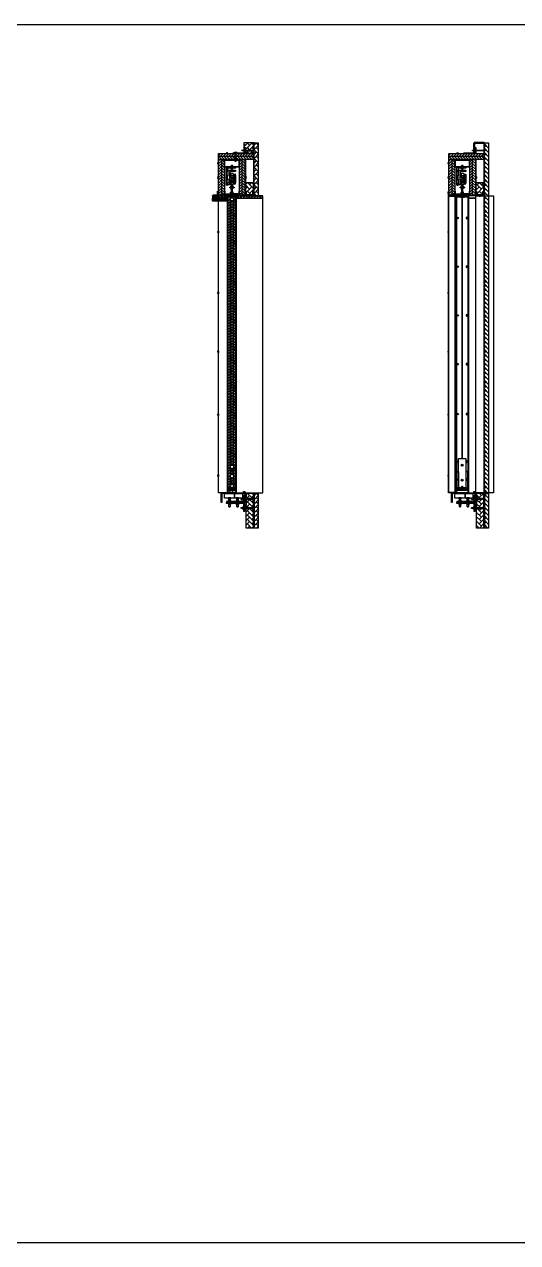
# Model space of a CAD drawing. Header units: millimetres. Extents: x 21685 to 41685, y -14252 to -4252.
# Drawn here: x 28324 to 32375, y -14252 to -4252 of the extents above; entities that cross this region are included whole.
import ezdxf

# ---------------------------------------------------------------- set-up
doc = ezdxf.new("R2010")
doc.units = ezdxf.units.MM
for name, color, linetype in [('0_Schraff', 7, 'Continuous'), ('STK_Frontansicht', 121, 'Continuous'), ('STK_Muttern_Scheiben_Schrauben', 21, 'Continuous'), ('STK_Seitenansicht', 3, 'Continuous')]:
    doc.layers.add(name, color=color, linetype=linetype)
doc.layers.add('1_Technik-0', color=132, linetype='Continuous', lineweight=20)
doc.layers.add('AM_VIEWS', color=1, linetype='Continuous', lineweight=25)
pattern_1 = [(45, (21000, 0), (-11.22532, 11.22532), []), (135, (21000, 0), (-11.22532, -11.22532), [])]
pattern_2 = [(135, (-7411.902, -1615.918), (-11.22532, -11.22532), [])]
pattern_3 = [(135, (-80, -18), (-11.2253, -11.2253), [])]
pattern_4 = [(45, (-80, -35), (-11.2253, 11.2253), [])]
pattern_5 = [(45, (-80, -18), (-11.2253, 11.2253), [])]

# ---------------------------------------------------------------- blocks, each defined once
blk = doc.blocks.new('Scheibe M10')
at = {"layer": 'STK_Muttern_Scheiben_Schrauben', "lineweight": 50}
blk.add_lwpolyline([(-9, 0), (9, 0), (9, -1.6), (-9, -1.6)], close=True, dxfattribs=at)
blk = doc.blocks.new('Mutter M10')
at = {"layer": 'STK_Muttern_Scheiben_Schrauben'}
for p, q in [((-8.3, 1.9), (-7.3, 2.5)), ((-8.3, 0.6), (-8.3, 1.9)), ((-7.3, 0), (-8.3, 0.6)), ((-7.3, 2.5), (0, 2.5)), ((0, 0), (-7.3, 0)), ((-6, 1.9), (-6, 0.6)), ((-1.3, 1.9), (-1.3, 0.6)), ((0, 2.5), (1, 1.9)), ((1, 0.6), (0, 0)), ((1, 1.9), (1, 0.6))]:
    blk.add_line(p, q, dxfattribs=at)
for centre, radius, start, end in [((-7.1, 0.3), 2.04, 55.6162, 124.3826), ((-7.1, 2.2), 2.04, 235.616, 304.3843), ((-3.7, -5.3), 7.64, 72.412, 107.588), ((-3.7, 7.8), 7.64, 252.412, 287.588), ((-0.2, 0.3), 2.04, 55.6158, 124.3842), ((-0.2, 2.2), 2.04, 235.6158, 304.3842)]:
    blk.add_arc(centre, radius, start, end, dxfattribs=at)
blk = doc.blocks.new('Mutter M12')
at = {"layer": 'STK_Muttern_Scheiben_Schrauben'}
for p, q in [((-5.2, 2.4), (-4.2, 3)), ((-5.2, 0.6), (-5.2, 2.4)), ((-4.2, 0), (-5.2, 0.6)), ((-4.2, 3), (4.1, 3)), ((4.1, 0), (-4.2, 0)), ((-2.6, 2.4), (-2.6, 0.6)), ((2.6, 2.4), (2.6, 0.6)), ((4.1, 3), (5.2, 2.4)), ((5.2, 0.6), (4.1, 0)), ((5.2, 2.4), (5.2, 0.6))]:
    blk.add_line(p, q, dxfattribs=at)
for centre, radius, start, end in [((-3.9, 0.5), 2.32, 55.9699, 124.0301), ((-3.9, 2.5), 2.3, 235.6158, 304.3842), ((0, -5.8), 8.6, 72.412, 107.588), ((0, 8.8), 8.6, 252.412, 287.588), ((3.9, 0.5), 2.3, 55.6155, 124.3842), ((3.9, 2.5), 2.3, 235.6158, 304.3842)]:
    blk.add_arc(centre, radius, start, end, dxfattribs=at)
blk = doc.blocks.new('*U59')
at = {"layer": '0_Schraff'}
h = blk.add_hatch(dxfattribs=at)
h.set_pattern_fill('ANSI31', color=256, scale=5, angle=90)
h.set_pattern_definition(pattern_2)
h.paths.add_polyline_path([(-250, 284), (-80, 284, -0.41421), (-71, 275), (-71, 210), (-65, 210), (-65, 284, 0.41421), (-71, 290), (-126, 290), (-259, 290, 0.41421), (-265, 284), (-265, 210), (-259, 210), (-259, 275, -0.41421)])
h = blk.add_hatch(dxfattribs=at)
h.set_pattern_fill('ANSI31', color=256, scale=5, angle=90)
h.set_pattern_definition(pattern_3)
h.paths.add_polyline_path([(-71, 218), (-71, 270), (-80, 270), (-80, 221, -0.41421), (-82, 219), (-221, 219), (-221, 210), (-79, 210, 0.41421)])
h = blk.add_hatch(dxfattribs=at)
h.set_pattern_fill('ANSI31', color=256, scale=5)
h.set_pattern_definition(pattern_5)
h.paths.add_polyline_path([(-71, 202, 0.41421), (-79, 210), (-221, 210), (-221, 201), (-82, 201, -0.41421), (-80, 199), (-80, 135), (-71, 135)])
h = blk.add_hatch(dxfattribs=at)
h.set_pattern_fill('ANSI31', color=256, scale=5)
h.set_pattern_definition(pattern_4)
edge = h.paths.add_edge_path()
edge.add_arc((-50, 275), 9, 90, 180, ccw=False)
edge.add_line((-50, 284), (39, 284))
edge.add_line((39, 284), (39, 290))
edge.add_line((39, 290), (-59, 290))
edge.add_arc((-59, 284), 6, 90, 180)
edge.add_line((-65, 284), (-65, 210))
edge.add_line((-65, 210), (-59, 210))
edge.add_line((-59, 210), (-59, 275))
h = blk.add_hatch(dxfattribs=at)
h.set_pattern_fill('AR-HBONE', color=256, scale=0.25, angle=180)
h.paths.add_polyline_path([(0, 284), (-50, 284, 0.41421), (-59, 275), (-59, 247), (-58, 249), (-54, 249), (-53, 247), (-53, 245), (0, 245)])
h.paths.add_polyline_path([(0, 233), (-53, 233), (-53, 231), (-54, 229, -0.03828), (-54, 229), (-58, 229, -0.03518), (-58, 229), (-59, 231), (-59, 168), (0, 168)])
h = blk.add_hatch(dxfattribs=at)
h.set_pattern_fill('AR-HBONE', color=256, scale=0.25, angle=180)
h.paths.add_polyline_path([(39, 284), (5, 284), (5, 0), (39, 0)])
h = blk.add_hatch(dxfattribs=at)
h.set_pattern_fill('AR-HBONE', color=256, scale=0.25, angle=180)
h.paths.add_polyline_path([(-59, 0), (0, 0), (0, 160), (-59, 160)])
at = {"layer": 'STK_Muttern_Scheiben_Schrauben', "lineweight": 50}
for p, q in [((-58, 249), (-59, 247)), ((-58, 229), (-59, 231)), ((-54, 249), (-58, 249)), ((-54, 229), (-58, 229)), ((-53, 247), (-54, 249)), ((-53, 231), (-54, 229)), ((-53, 245), (-53, 247)), ((-53, 233), (-53, 231))]:
    blk.add_line(p, q, dxfattribs=at)
at = {"layer": 'STK_Seitenansicht'}
for p, q in [((-265, 210), (-265, 284)), ((-259, 210), (-265, 210)), ((-259, 290), (-71, 290)), ((-259, 275), (-259, 210)), ((-80, 284), (-250, 284)), ((-82, 219), (-221, 219)), ((-221, 219), (-221, 210)), ((-221, 210), (-82, 210)), ((-221, 210), (-79, 210)), ((-221, 201), (-221, 210)), ((-82, 201), (-221, 201)), ((-71, 270), (-80, 270)), ((-80, 270), (-80, 221)), ((-71, 210), (-71, 275)), ((-71, 218), (-71, 270)), ((-65, 210), (-71, 210)), ((-65, 210), (-71, 210)), ((-71, 202), (-71, 135)), ((-65, 284), (-65, 210)), ((-65, 210), (-65, 284)), ((-59, 210), (-65, 210)), ((-59, 290), (39, 290)), ((-59, 275), (-59, 210)), ((0, 284), (-50, 284)), ((39, 290), (39, 284)), ((-80, 135), (-80, 199)), ((-71, 135), (-80, 135))]:
    blk.add_line(p, q, dxfattribs=at)
for points in [[(-81, 300), (-71, 300), (-71, 290), (-81, 290)], [(-238, 284), (-154, 284), (-154, 246), (-238, 246)], [(-201, 239), (-191, 239), (-191, 226), (-201, 226)], [(-201, 201), (-191, 201), (-191, 175), (-201, 175)], [(-154, 284), (-89, 284), (-89, 246), (-154, 246)], [(-136, 239), (-126, 239), (-126, 226), (-136, 226)], [(-136, 201), (-126, 201), (-126, 175), (-136, 175)], [(-100, 245), (-100, 245), (-101, 244), (-101, 234), (-100, 233), (-100, 233)], [(-80, 245), (-100, 245), (-100, 233), (-80, 233)], [(-53, 245), (0, 245), (0, 233), (-53, 233)], [(0, 284), (5, 284), (5, 0), (0, 0)], [(5, 284), (39, 284), (39, 0), (5, 0)], [(-201, 175), (-191, 175), (-191, 175), (-192, 174), (-200, 174), (-201, 175)], [(-136, 175), (-126, 175), (-126, 175), (-127, 174), (-135, 174), (-136, 175)], [(-100, 168), (-100, 168), (-101, 167), (-101, 161), (-100, 160), (-100, 160)], [(-100, 168), (-86, 168), (-86, 160), (-100, 160)], [(-65, 168), (0, 168), (0, 160), (-65, 160)], [(-59, 160), (0, 160), (0, 0), (-59, 0)]]:
    blk.add_lwpolyline(points, close=True, dxfattribs=at)
blk.add_lwpolyline([(0, 284), (-50, 284, 0.41421), (-59, 275), (-59, 168), (0, 168)], format="xyb", close=True, dxfattribs=at)
for centre, radius, start, end in [((-259, 284), 6, 90, 180), ((-250, 275), 9, 90, 180), ((-82, 221), 2, 270, 0), ((-82, 199), 2, 0, 90), ((-80, 275), 9, 0, 90), ((-79, 218), 8, 270, 0), ((-79, 202), 8, 0, 90), ((-71, 284), 6, 0, 90), ((-59, 284), 6, 90, 180), ((-50, 275), 9, 90, 180)]:
    blk.add_arc(centre, radius, start, end, dxfattribs=at)
at = {"layer": '1_Technik-0', "yscale": 1.999993975517532, "zscale": 1.999993975517532, "rotation": 180}
for p, xscale in [((-189, 244), -1.999993975517532), ((-138, 244), 1.999993975517532), ((-189, 199), -1.999993975517532), ((-138, 199), 1.999993975517532)]:
    blk.add_blockref('Mutter M10', p, dxfattribs=dict(at, xscale=xscale))
at = {"layer": '1_Technik-0', "yscale": 1.999993975517532, "zscale": 1.999993975517532}
for p, xscale in [((-189, 221), 1.999993975517532), ((-138, 221), -1.999993975517532)]:
    blk.add_blockref('Mutter M10', p, dxfattribs=dict(at, xscale=xscale))
at = {"layer": 'STK_Muttern_Scheiben_Schrauben', "lineweight": 50}
for p in [(-196, 246), (-196, 221)]:
    blk.add_blockref('Scheibe M10', p, dxfattribs=at)
at = {"layer": 'STK_Muttern_Scheiben_Schrauben', "lineweight": 50, "xscale": -1, "rotation": 180}
for p in [(-196, 244), (-196, 199)]:
    blk.add_blockref('Scheibe M10', p, dxfattribs=at)
at = {"layer": 'STK_Muttern_Scheiben_Schrauben', "lineweight": 50, "xscale": -1}
for p in [(-131, 246), (-131, 221)]:
    blk.add_blockref('Scheibe M10', p, dxfattribs=at)
at = {"layer": 'STK_Muttern_Scheiben_Schrauben', "lineweight": 50, "rotation": 180}
for p in [(-131, 244), (-131, 199)]:
    blk.add_blockref('Scheibe M10', p, dxfattribs=at)
at = {"layer": 'STK_Muttern_Scheiben_Schrauben', "xscale": 1.99955432896805, "yscale": 1.99955432896805, "zscale": 1.99955432896805, "rotation": 90}
for p in [(-80, 239), (-53, 239), (-80, 164), (-65, 164)]:
    blk.add_blockref('Mutter M12', p, dxfattribs=at)
blk = doc.blocks.new('*U60')
at = {"layer": '0_Schraff'}
h = blk.add_hatch(dxfattribs=at)
h.set_pattern_fill('ANSI31', color=256, scale=5, angle=90)
h.set_pattern_definition(pattern_2)
h.paths.add_polyline_path([(-250, 284), (-80, 284, -0.41421), (-71, 275), (-71, 210), (-65, 210), (-65, 284, 0.41421), (-71, 290), (-126, 290), (-259, 290, 0.41421), (-265, 284), (-265, 210), (-259, 210), (-259, 275, -0.41421)])
h = blk.add_hatch(dxfattribs=at)
h.set_pattern_fill('ANSI31', color=256, scale=5, angle=90)
h.set_pattern_definition(pattern_3)
h.paths.add_polyline_path([(-71, 218), (-71, 270), (-80, 270), (-80, 221, -0.41421), (-82, 219), (-221, 219), (-221, 210), (-79, 210, 0.41421)])
h = blk.add_hatch(dxfattribs=at)
h.set_pattern_fill('ANSI31', color=256, scale=5)
h.set_pattern_definition(pattern_5)
h.paths.add_polyline_path([(-71, 202, 0.41421), (-79, 210), (-221, 210), (-221, 201), (-82, 201, -0.41421), (-80, 199), (-80, 135), (-71, 135)])
h = blk.add_hatch(dxfattribs=at)
h.set_pattern_fill('ANSI31', color=256, scale=5)
h.set_pattern_definition(pattern_4)
edge = h.paths.add_edge_path()
edge.add_arc((-50, 275), 9, 90, 180, ccw=False)
edge.add_line((-50, 284), (39, 284))
edge.add_line((39, 284), (39, 290))
edge.add_line((39, 290), (-59, 290))
edge.add_arc((-59, 284), 6, 90, 180)
edge.add_line((-65, 284), (-65, 210))
edge.add_line((-65, 210), (-59, 210))
edge.add_line((-59, 210), (-59, 275))
h = blk.add_hatch(dxfattribs=at)
h.set_pattern_fill('AR-HBONE', color=256, scale=0.25, angle=180)
h.paths.add_polyline_path([(0, 284), (-50, 284, 0.41421), (-59, 275), (-59, 247), (-58, 249), (-54, 249), (-53, 247), (-53, 245), (0, 245)])
h.paths.add_polyline_path([(0, 233), (-53, 233), (-53, 231), (-54, 229, -0.03828), (-54, 229), (-58, 229, -0.03518), (-58, 229), (-59, 231), (-59, 168), (0, 168)])
h = blk.add_hatch(dxfattribs=at)
h.set_pattern_fill('AR-HBONE', color=256, scale=0.25, angle=180)
h.paths.add_polyline_path([(39, 284), (5, 284), (5, 0), (39, 0)])
h = blk.add_hatch(dxfattribs=at)
h.set_pattern_fill('AR-HBONE', color=256, scale=0.25, angle=180)
h.paths.add_polyline_path([(-59, 0), (0, 0), (0, 160), (-59, 160)])
at = {"layer": 'STK_Muttern_Scheiben_Schrauben', "lineweight": 50}
for p, q in [((-58, 249), (-59, 247)), ((-58, 229), (-59, 231)), ((-54, 249), (-58, 249)), ((-54, 229), (-58, 229)), ((-53, 247), (-54, 249)), ((-53, 231), (-54, 229)), ((-53, 245), (-53, 247)), ((-53, 233), (-53, 231))]:
    blk.add_line(p, q, dxfattribs=at)
at = {"layer": 'STK_Seitenansicht'}
for p, q in [((-265, 210), (-265, 284)), ((-259, 210), (-265, 210)), ((-259, 290), (-71, 290)), ((-259, 275), (-259, 210)), ((-80, 284), (-250, 284)), ((-82, 219), (-221, 219)), ((-221, 219), (-221, 210)), ((-221, 210), (-82, 210)), ((-221, 210), (-79, 210)), ((-221, 201), (-221, 210)), ((-82, 201), (-221, 201)), ((-71, 270), (-80, 270)), ((-80, 270), (-80, 221)), ((-71, 210), (-71, 275)), ((-71, 218), (-71, 270)), ((-65, 210), (-71, 210)), ((-65, 210), (-71, 210)), ((-71, 202), (-71, 135)), ((-65, 284), (-65, 210)), ((-65, 210), (-65, 284)), ((-59, 210), (-65, 210)), ((-59, 290), (39, 290)), ((-59, 275), (-59, 210)), ((0, 284), (-50, 284)), ((39, 290), (39, 284)), ((-80, 135), (-80, 199)), ((-71, 135), (-80, 135))]:
    blk.add_line(p, q, dxfattribs=at)
for points in [[(-81, 300), (-71, 300), (-71, 290), (-81, 290)], [(-238, 284), (-154, 284), (-154, 246), (-238, 246)], [(-201, 239), (-191, 239), (-191, 226), (-201, 226)], [(-201, 201), (-191, 201), (-191, 175), (-201, 175)], [(-154, 284), (-89, 284), (-89, 246), (-154, 246)], [(-136, 239), (-126, 239), (-126, 226), (-136, 226)], [(-136, 201), (-126, 201), (-126, 175), (-136, 175)], [(-100, 245), (-100, 245), (-101, 244), (-101, 234), (-100, 233), (-100, 233)], [(-80, 245), (-100, 245), (-100, 233), (-80, 233)], [(-53, 245), (0, 245), (0, 233), (-53, 233)], [(0, 284), (5, 284), (5, 0), (0, 0)], [(5, 284), (39, 284), (39, 0), (5, 0)], [(-201, 175), (-191, 175), (-191, 175), (-192, 174), (-200, 174), (-201, 175)], [(-136, 175), (-126, 175), (-126, 175), (-127, 174), (-135, 174), (-136, 175)], [(-100, 168), (-100, 168), (-101, 167), (-101, 161), (-100, 160), (-100, 160)], [(-100, 168), (-86, 168), (-86, 160), (-100, 160)], [(-65, 168), (0, 168), (0, 160), (-65, 160)], [(-59, 160), (0, 160), (0, 0), (-59, 0)]]:
    blk.add_lwpolyline(points, close=True, dxfattribs=at)
blk.add_lwpolyline([(0, 284), (-50, 284, 0.41421), (-59, 275), (-59, 168), (0, 168)], format="xyb", close=True, dxfattribs=at)
for centre, radius, start, end in [((-259, 284), 6, 90, 180), ((-250, 275), 9, 90, 180), ((-82, 221), 2, 270, 0), ((-82, 199), 2, 0, 90), ((-80, 275), 9, 0, 90), ((-79, 218), 8, 270, 0), ((-79, 202), 8, 0, 90), ((-71, 284), 6, 0, 90), ((-59, 284), 6, 90, 180), ((-50, 275), 9, 90, 180)]:
    blk.add_arc(centre, radius, start, end, dxfattribs=at)
at = {"layer": '1_Technik-0', "yscale": 1.999993975517532, "zscale": 1.999993975517532, "rotation": 180}
for p, xscale in [((-189, 244), -1.999993975517532), ((-138, 244), 1.999993975517532), ((-189, 199), -1.999993975517532), ((-138, 199), 1.999993975517532)]:
    blk.add_blockref('Mutter M10', p, dxfattribs=dict(at, xscale=xscale))
at = {"layer": '1_Technik-0', "yscale": 1.999993975517532, "zscale": 1.999993975517532}
for p, xscale in [((-189, 221), 1.999993975517532), ((-138, 221), -1.999993975517532)]:
    blk.add_blockref('Mutter M10', p, dxfattribs=dict(at, xscale=xscale))
at = {"layer": 'STK_Muttern_Scheiben_Schrauben', "lineweight": 50}
for p in [(-196, 246), (-196, 221)]:
    blk.add_blockref('Scheibe M10', p, dxfattribs=at)
at = {"layer": 'STK_Muttern_Scheiben_Schrauben', "lineweight": 50, "xscale": -1, "rotation": 180}
for p in [(-196, 244), (-196, 199)]:
    blk.add_blockref('Scheibe M10', p, dxfattribs=at)
at = {"layer": 'STK_Muttern_Scheiben_Schrauben', "lineweight": 50, "xscale": -1}
for p in [(-131, 246), (-131, 221)]:
    blk.add_blockref('Scheibe M10', p, dxfattribs=at)
at = {"layer": 'STK_Muttern_Scheiben_Schrauben', "lineweight": 50, "rotation": 180}
for p in [(-131, 244), (-131, 199)]:
    blk.add_blockref('Scheibe M10', p, dxfattribs=at)
at = {"layer": 'STK_Muttern_Scheiben_Schrauben', "xscale": 1.99955432896805, "yscale": 1.99955432896805, "zscale": 1.99955432896805, "rotation": 90}
for p in [(-80, 239), (-53, 239), (-80, 164), (-65, 164)]:
    blk.add_blockref('Mutter M12', p, dxfattribs=at)
blk = doc.blocks.new('Schraubenkopf')
at = {"layer": 'STK_Muttern_Scheiben_Schrauben'}
for p, q in [((0.01, 0.23), (0.22, 0.33)), ((0.27, 0.34), (1.14, 0.34)), ((0.3, 0.36), (0.32, 0.34)), ((0.5, 0.5), (0.92, 0.5)), ((1.09, 0.34), (1.11, 0.36)), ((1.2, 0.33), (1.41, 0.23))]:
    blk.add_line(p, q, dxfattribs=at)
for points in [[(-0.04, 0.23), (1.46, 0.23), (1.46, 0.18), (-0.04, 0.18)], [(0, 0.18), (1.41, 0.18), (1.41, 0), (0, 0)], [(0.3, 0.41), (1.11, 0.41), (1.11, 0.36), (0.3, 0.36)]]:
    blk.add_lwpolyline(points, close=True, dxfattribs=at)
for centre, radius, start, end in [((0, 0.24), 0.0125, 269.77486, 296.52085), ((0.27, 0.21), 0.125, 89.99839, 115.34316), ((0.69, -0.17), 0.7, 105.93216, 123.59946), ((0.72, -0.17), 0.7, 56.40054, 74.04932), ((1.14, 0.21), 0.125, 64.79925, 91.13171), ((1.41, 0.24), 0.0125, 244.78282, 270)]:
    blk.add_arc(centre, radius, start, end, dxfattribs=at)
blk = doc.blocks.new('Antrieb Seitenansicht')
at = {"layer": 'STK_Seitenansicht'}
for p, q in [((0, 0), (0, 15)), ((0, 15), (7.5, 15)), ((7.5, 14), (1, 14)), ((1, 14), (1, 10.9)), ((1, 10.9), (1, 12.5)), ((1, 12.5), (7.5, 12.5)), ((1, 10.9), (1, 12.5)), ((1, 10.9), (1.2, 10.9)), ((1.2, 10.9), (1, 10.9)), ((1.5, 11.8), (1.2, 11.8)), ((1.2, 11.8), (1.2, 10.9)), ((1.2, 11.5), (1.4, 11.7)), ((1.2, 10.9), (1.2, 11.5)), ((1.4, 11.7), (1.4, 11.7)), ((1.4, 11.7), (1.5, 11.7)), ((1.5, 7.7), (1.5, 11.8)), ((1.5, 11.7), (1.5, 11.6)), ((1.5, 9.2), (1.5, 11.6)), ((7.5, 11.5), (2.5, 11.5)), ((2.5, 11.5), (2.5, 0.5)), ((4.2, 16.5), (4.1, 16.4)), ((4.2, 16.5), (4.8, 16.5)), ((4.2, 13.6), (4.8, 13.6)), ((4.8, 16.5), (4.9, 16.4)), ((7.5, 15), (7.5, 14)), ((7.5, 12.5), (7.5, 11.5)), ((0, 0), (1, 0)), ((1, 4.2), (1, 8.7)), ((1, 4.2), (1, 7.7)), ((1, 7.7), (1.5, 7.7)), ((1.2, 4.2), (1, 4.2)), ((1.2, 4.2), (1, 4.2)), ((1, 0), (1, 2)), ((1, 0.5), (1, 1.1)), ((1, 1.1), (1.5, 1.1)), ((2.5, 0.5), (1, 0.5)), ((1.4, 5), (1.2, 4.8)), ((1.5, 5), (1.2, 5)), ((1.2, 5), (1.2, 4.2)), ((1.2, 4.8), (1.2, 4.2)), ((1.3, 9), (1.5, 9.2)), ((1.3, 2.3), (1.5, 2.5)), ((1.4, 5), (1.4, 5)), ((1.4, 5), (1.5, 5)), ((1.5, 5), (1.5, 4.9)), ((1.5, 1.1), (1.5, 5)), ((1.5, 2.5), (1.5, 4.9)), ((3.7, 9.9), (2.5, 9.9)), ((2.6, 6.9), (2.5, 6.8)), ((2.6, 4.9), (2.5, 5)), ((3.5, 1.9), (2.5, 1.9)), ((2.6, 6.9), (2.9, 6.9)), ((2.6, 4.9), (2.9, 4.9)), ((2.9, 6.9), (3.1, 6.7)), ((2.9, 4.9), (3.1, 5.1)), ((3.1, 8.1), (3, 8)), ((3, 8), (3, 6.8)), ((3, 7.8), (3.2, 8)), ((3, 6.8), (3.1, 6.7)), ((3, 4.9), (3.1, 5.1)), ((3, 3.9), (3, 4.9)), ((3.2, 3.7), (3, 3.9)), ((3, 3.9), (3, 3.8)), ((3, 3.8), (3.1, 3.7)), ((3.7, 8.1), (3.1, 8.1)), ((3.1, 6.7), (3.5, 6.7)), ((3.1, 5.1), (3.5, 5.1)), ((3.1, 5.1), (3.5, 5.1)), ((3.1, 3.7), (3.7, 3.7)), ((3.2, 8), (5.3, 8)), ((5.3, 3.7), (3.2, 3.7)), ((3.5, 3), (3.6, 3.1)), ((3.5, 3), (3.6, 3)), ((3.5, 3), (3.5, 3)), ((3.5, 1.1), (3.5, 2.2)), ((3.5, 1.1), (7.5, 1.1)), ((3.6, 1.1), (3.5, 1.1)), ((3.6, 6.7), (3.6, 6.7)), ((3.6, 6.7), (3.6, 6.7)), ((3.6, 5.1), (3.6, 5.1)), ((3.6, 5.1), (3.6, 5.1)), ((3.6, 3), (3.6, 3.1)), ((3.6, 3.1), (5.5, 3.1)), ((5.5, 3), (3.6, 3)), ((3.6, 3), (3.6, 3)), ((3.6, 2.2), (3.6, 1.1)), ((3.7, 9.9), (3.7, 8.1)), ((5.7, 9.7), (3.7, 9.7)), ((3.7, 8.1), (3.7, 8.1)), ((3.7, 8.1), (3.7, 8.1)), ((3.7, 8.1), (4.7, 8.1)), ((3.7, 3.7), (3.7, 3.7)), ((3.7, 3.7), (4.7, 3.7)), ((3.7, 3.7), (3.7, 3.1)), ((3.8, 6.9), (4, 6.9)), ((4, 4.9), (3.8, 4.9)), ((3.8, 4.9), (4, 4.9)), ((4, 3.7), (4, 3.1)), ((4.1, 6.7), (4.1, 5.1)), ((4.2, 6.7), (4.2, 5.1)), ((4.7, 8.1), (4.7, 8.1)), ((4.7, 8.1), (5.4, 8.1)), ((4.7, 3.7), (4.7, 3.7)), ((4.7, 3.7), (5.4, 3.7)), ((5, 3.7), (5, 3.1)), ((5.3, 8), (5.5, 7.9)), ((5.5, 3.9), (5.3, 3.7)), ((5.4, 8.1), (5.5, 8)), ((5.4, 3.7), (5.5, 3.8)), ((5.5, 6.8), (5.5, 8.1)), ((5.5, 8.1), (7.5, 8.1)), ((5.5, 7.9), (5.5, 3.9)), ((5.5, 5), (5.5, 6.8)), ((5.5, 6.8), (5.5, 6.8)), ((5.5, 6.8), (5.5, 5)), ((5.5, 3.8), (5.5, 5)), ((5.5, 5), (5.5, 5)), ((5.5, 3), (5.5, 3.8)), ((5.5, 3.1), (5.5, 3)), ((5.5, 3.1), (5.5, 3)), ((5.5, 3), (5.5, 3)), ((5.5, 3), (5.5, 3)), ((7.5, 2.2), (5.5, 2.2)), ((5.5, 2.1), (5.5, 2.2)), ((7.5, 2.1), (5.5, 2.1)), ((5.5, 1.1), (6.2, 1.1)), ((5.7, 9.7), (5.7, 8.1)), ((5.8, 8), (5.8, 8.1)), ((5.8, 8.1), (5.8, 2.2)), ((5.8, 2.2), (5.8, 8)), ((5.8, 2.2), (5.8, 2.2)), ((6, 9.2), (6.1, 9.2)), ((6, 9.2), (6, 8.1)), ((6.1, 9.2), (6.1, 8.1)), ((6.1, 9.2), (6.2, 8.6)), ((6.2, 9), (6.2, 8.1)), ((6.2, 9), (6.2, 9)), ((6.2, 9), (6.2, 8.7)), ((6.2, 9), (6.2, 9)), ((6.2, 8.7), (6.2, 8.7)), ((6.2, 8.3), (7.3, 8.3)), ((7.5, 1.1), (6.8, 1.1)), ((7.2, 9), (7.3, 9)), ((7.2, 9), (7.3, 9)), ((7.2, 8.7), (7.3, 8.7)), ((7.2, 8.1), (7.2, 8)), ((7.2, 2.2), (7.2, 8.1)), ((7.2, 8), (7.2, 2.2)), ((7.2, 2.2), (7.2, 2.2)), ((7.3, 9.2), (7.3, 9)), ((7.3, 9), (7.3, 9)), ((7.3, 9), (7.3, 8.9)), ((7.3, 8.9), (7.3, 8.7)), ((7.3, 8.9), (7.3, 8.9)), ((7.3, 8.7), (7.3, 8.7)), ((7.3, 8.7), (7.3, 8.3)), ((7.3, 8.3), (7.3, 8.2)), ((7.3, 8.2), (7.3, 8.1)), ((7.3, 7.2), (7.3, 3.1)), ((7.5, 8.1), (7.5, 2.2)), ((7.5, 1.1), (7.5, 2.2)), ((7.5, 2.2), (7.5, 2.1)), ((7.5, 1.1), (7.5, 2.1)), ((7.5, 1.1), (7.5, 1.1)), ((4, -3.5), (4.1, -3.6)), ((4.1, -3.6), (4.2, -3.6)), ((4.2, -3.6), (4.2, -3.5)), ((4.5, -0.9), (4.5, -1.2)), ((4.7, -3.5), (4.7, -3.6)), ((4.7, -3.6), (4.9, -3.6)), ((4.9, -3.6), (5, -3.5))]:
    blk.add_line(p, q, dxfattribs=at)
for points in [[(3.6, 13.9), (5.4, 13.9), (5.4, 14), (3.6, 14)], [(3.7, 15.5), (5.3, 15.5), (5.3, 15.3), (3.7, 15.3)], [(3.8, 16.1), (5.1, 16.1), (5.1, 15.5), (3.8, 15.5)], [(4.1, 16.4), (4.9, 16.4), (4.9, 16.1), (4.1, 16.1)], [(2.7, 3), (5.5, 3), (5.5, 2.2), (2.7, 2.2)], [(3.5, 1.1), (5.5, 1.1), (5.5, 0.9), (3.5, 0.9)], [(3.7, 0.9), (5.4, 0.9), (5.4, 0.4), (3.7, 0.4)], [(4, 0.4), (5, 0.4), (5, -0.8), (4, -0.8)], [(6.2, 9.3), (7.2, 9.3), (7.2, 8.7), (6.2, 8.7)], [(7.4, 9.2), (7.3, 9.2), (7.3, 8.1), (7.4, 8.1)], [(2.8, -1.5), (6.3, -1.5), (6.3, -2), (2.8, -2)], [(3.5, -1.3), (5.5, -1.3), (5.5, -1.5), (3.5, -1.5)], [(3.5, -2.2), (4.2, -2.2), (4.2, -2), (3.5, -2)], [(3.7, -0.8), (5.4, -0.8), (5.4, -1.3), (3.7, -1.3)], [(3.7, -2.7), (4.2, -2.7), (4.2, -2.2), (3.7, -2.2)], [(4, -2.7), (4.2, -2.7), (4.2, -3.5), (4, -3.5)], [(4.7, -2.2), (5.5, -2.2), (5.5, -2), (4.7, -2)], [(5.4, -2.7), (4.7, -2.7), (4.7, -2.2), (5.4, -2.2)], [(4.7, -3.5), (5, -3.5), (5, -2.7), (4.7, -2.7)]]:
    blk.add_lwpolyline(points, close=True, dxfattribs=at)
for centre, radius in [((4.9, 5.9), 0.349), ((6.5, 7.1), 0.51), ((6.5, 3.2), 0.515)]:
    blk.add_circle(centre, radius, dxfattribs=at)
for centre, radius, start, end in [((4.2, 14.1), 0.508, 200.4834, 270.921), ((4.8, 14.1), 0.508, 269.0789, 339.5166), ((1.3, 8.7), 0.3, 90, 180), ((1.3, 2), 0.3, 90, 180), ((2.9, 6.9), 0.025, 44.9839, 90.7367), ((2.9, 4.9), 0.025, 269.2633, 315.0161), ((3.1, 6.7), 0.045, 224.4983, 270), ((3.1, 6.8), 0.05, 224.7233, 270), ((3.1, 5), 0.05, 87.5433, 135.2767), ((3.1, 5), 0.045, 90.0006, 135.0002), ((3.6, 6.9), 0.18, 353.0313, 353.0313), ((3.5, 6.7), 0.045, 269.9807, 315.0135), ((3.5, 6.8), 0.05, 269.612, 316.0777), ((3.5, 5), 0.045, 45.0018, 90.0196), ((3.5, 5), 0.05, 39.8345, 90.0071), ((3.6, 6.9), 0.175, 264.4364, 350.3064), ((3.6, 6.9), 0.18, 264.3507, 350.3065), ((3.6, 6.7), 0.025, 82.2306, 134.9999), ((3.6, 6.7), 0.02, 83.5776, 134.9727), ((3.6, 4.9), 0.175, 9.6936, 95.3164), ((3.6, 5.1), 0.02, 224.5651, 276.4224), ((3.6, 5.1), 0.025, 176.8059941500115, 176.805995158347), ((3.6, 5.1), 0.025, 224.6112, 276.3064), ((3.6, 4.9), 0.18, 101.6863015401994, 101.6863025439433), ((3.6, 4.9), 0.18, 9.6935, 95.549), ((3.8, 6.9), 0.025, 89.1505, 170.3064), ((3.8, 6.9), 0.02, 89.2737, 170.3065), ((3.8, 4.9), 0.025, 189.6936, 270.0983), ((3.8, 4.9), 0.02, 189.6935, 274.944), ((4, 6.9), 0.025, 9.6982, 90.0006), ((4.2, 6.9), 0.175, 189.6982, 261.6483), ((4.2, 6.9), 0.18, 186.9695, 262.3387), ((4, 6.9), 0.02, 9.1123, 89.989), ((4.2, 4.9), 0.175, 98.3517, 170.3018), ((4.2, 4.9), 0.18, 98.3457, 170.3067), ((4.2, 4.9), 0.18, 176.5557, 176.5557), ((4, 4.9), 0.025, 264.4652, 350.3018), ((4, 4.9), 0.02, 269.9432, 350.3067), ((4.1, 6.7), 0.025, 359.9925, 81.6483), ((4.1, 6.7), 0.02, 359.9231, 81.6543), ((4.1, 5.1), 0.025, 278.3517, 0), ((4.1, 5.1), 0.02, 278.3457, 0), ((4.2, 4.9), 0.18, 92.46144035299797, 92.4614404551258), ((6.5, -0.9), 1.97, 80.8667, 99.1333)]:
    blk.add_arc(centre, radius, start, end, dxfattribs=at)
blk = doc.blocks.new('Schlauchklappe Gerlenk')
at = {"layer": 'STK_Seitenansicht'}
for p, q in [((0.4, 2.8), (0.5, 2.9)), ((0.5, 2.7), (0.4, 2.8)), ((0.4, 2.8), (0.4, 2.8)), ((0.4, 1.8), (0.4, 2)), ((0.5, 2), (0.6, 2.2)), ((1.9, 1.8), (0.5, 1.8)), ((0.5, 1.8), (0.4, 1.8)), ((0.6, 3.1), (1.8, 3.1)), ((0.6, 3.1), (0.6, 3)), ((0.6, 2.6), (0.6, 2.6)), ((0.6, 2.2), (0.6, 2.5)), ((1.8, 3.1), (1.8, 3)), ((1.8, 2.6), (1.8, 2.6)), ((1.8, 2.5), (1.8, 2.2)), ((1.8, 2.2), (1.9, 2)), ((2, 2.8), (1.9, 2.9)), ((2, 2.8), (1.9, 2.7)), ((2, 1.8), (1.9, 1.8)), ((2, 2.8), (2, 2.8)), ((2, 2), (2, 1.8))]:
    blk.add_line(p, q, dxfattribs=at)
for points in [[(0, 1.5), (0.2, 1.5), (0.2, 0), (0, 0)], [(2.4, 1.5), (2.2, 1.5), (2.2, 0), (2.4, 0)]]:
    blk.add_lwpolyline(points, close=True, dxfattribs=at)
for points in [[(0.2, 0), (0.2, 1.5)], [(0.4, 0.1), (0.4, 1.5)], [(0.4, 1.8), (2, 1.8)], [(0.5, 1.6), (1.9, 1.6)], [(2, 1.5), (2, 0.1)], [(2.2, 1.5), (2.2, 0)], [(1.9, 0), (0.5, 0)], [(2, -0.2), (0.4, -0.2)]]:
    blk.add_lwpolyline(points, dxfattribs=at)
for centre, radius, start, end in [((0.4, 1.5), 0.25, 90, 180), ((0.4, 0), 0.25, 180, 270), ((0.5, 2), 0.03, 135, 180.0001), ((0.5, 1.5), 0.1, 90, 180), ((0.5, 0.1), 0.1, 180, 270), ((0.5, 3), 0.143, 277.8651, 352.8438), ((0.5, 2.9), 0.03, 97.8651, 155), ((0.5, 2.7), 0.03, 205.0013, 262.1351), ((0.5, 2.6), 0.143, 4.2321, 82.1351), ((0.6, 3), 0.03, 135.0006, 172.9336), ((0.6, 2.6), 0.03, 184.2321, 225), ((0.6, 2.5), 0.03, 0.0001, 45), ((0.6, 2.2), 0.03, 315, 0.0012), ((1.9, 3), 0.143, 186.9275, 262.1349), ((1.8, 3), 0.03, 7.1803, 45.2955), ((1.9, 2.6), 0.143, 97.8649, 175.7679), ((1.8, 2.5), 0.03, 135, 179.9999), ((1.8, 2.6), 0.03, 315, 355.7679), ((1.8, 2.2), 0.03, 179.9999, 225), ((1.9, 2.9), 0.03, 24.7703, 82.1349), ((1.9, 2.7), 0.03, 277.8649, 334.9987), ((1.9, 2), 0.03, 359.9999, 45), ((1.9, 1.5), 0.1, 0, 90), ((1.9, 0.1), 0.1, 270, 0), ((2, 1.5), 0.25, 0, 90), ((2, 0), 0.25, 270, 0)]:
    blk.add_arc(centre, radius, start, end, dxfattribs=at)
blk = doc.blocks.new('Schraube Front R6')
at = {"layer": 'STK_Muttern_Scheiben_Schrauben'}
for radius in [6, 3.24, 1.68]:
    blk.add_circle((0, 0), radius, dxfattribs=at)
blk = doc.blocks.new('Flachkopfschraube 2')
at = {"layer": 'STK_Muttern_Scheiben_Schrauben'}
for p, q in [((-7.5, -1), (-6.5, 0)), ((-6.5, 0), (6.5, 0)), ((7.5, -1), (6.5, 0)), ((-7.5, -5.5), (-7.5, -1)), ((-3.3, -5.5), (-7.5, -5.5)), ((-3.3, -75.5), (-3.3, -5.5)), ((3.3, -75.5), (-3.3, -75.5)), ((3.3, -5.5), (3.3, -75.5)), ((7.5, -5.5), (3.3, -5.5)), ((7.5, -1), (7.5, -5.5))]:
    blk.add_line(p, q, dxfattribs=at)

msp = doc.modelspace()

# ---------------------------------------------------------------- hatches: boundary and pattern name
at = {"layer": '0_Schraff'}
h = msp.add_hatch(dxfattribs=at)
h.set_pattern_fill('AR-HBONE', color=256, scale=0.25, angle=90)
h.paths.add_polyline_path([(30205, -5225), (30125, -5225), (30125, -5283), (30134, -5283), (30134, -5262), (30140, -5262), (30140, -5283), (30205, -5283)])
h.paths.add_polyline_path([(30205, -5291), (30140, -5291), (30140, -5312), (30205, -5312)])
h.paths.add_polyline_path([(30134, -5291), (30125, -5291), (30125, -5306), (30132, -5306, 0.41421), (30134, -5304)])
h = msp.add_hatch(dxfattribs=at)
h.set_pattern_fill('AR-HBONE', color=256, scale=0.25, angle=90)
h.paths.add_polyline_path([(30210, -5225), (30244, -5225), (30244, -5659), (30210, -5659)])
h = msp.add_hatch(dxfattribs=at)
h.set_pattern_fill('AR-HBONE', color=256, scale=0.25, angle=180)
h.paths.add_polyline_path([(32102, -5225), (32136, -5225), (32136, -8096), (32102, -8096)])
h = msp.add_hatch(dxfattribs=at)
h.set_pattern_fill('ANSI31', color=256, scale=5)
h.paths.add_polyline_path([(29943, -5362), (29918, -5362), (29918, -5655), (29943, -5655)])
h.paths.add_polyline_path([(30113, -5362), (30088, -5362), (30088, -5655), (30113, -5655)])
h.paths.add_polyline_path([(30205, -5312), (29918, -5312), (29918, -5337), (30205, -5337)])
h = msp.add_hatch(dxfattribs=at)
h.set_pattern_fill('ANSI31', color=256, scale=5, angle=90)
h.paths.add_polyline_path([(30205, -5337), (29918, -5337), (29918, -5362), (30205, -5362)])
h.paths.add_polyline_path([(29968, -5362), (29943, -5362), (29943, -5655), (29968, -5655), (29968, -5622)])
h.paths.add_polyline_path([(30138, -5362), (30113, -5362), (30113, -5655), (30138, -5655), (30138, -5622)])
h = msp.add_hatch(dxfattribs=at)
h.set_pattern_fill('ANSI31', color=256, scale=5)
h.set_pattern_definition([(45, (1891.845, 0), (-11.22532, 11.22532), [])])
h.paths.add_polyline_path([(31835, -5362), (31810, -5362), (31810, -5655), (31835, -5655)])
h.paths.add_polyline_path([(32005, -5362), (31980, -5362), (31980, -5655), (32005, -5655)])
h.paths.add_polyline_path([(32097, -5312), (31810, -5312), (31810, -5337), (32097, -5337)])
h = msp.add_hatch(dxfattribs=at)
h.set_pattern_fill('ANSI31', color=256, scale=5, angle=90)
h.set_pattern_definition([(135, (1891.845, 0), (-11.22532, -11.22532), [])])
h.paths.add_polyline_path([(32097, -5337), (31810, -5337), (31810, -5362), (32097, -5362)])
h.paths.add_polyline_path([(31860, -5362), (31835, -5362), (31835, -5655), (31860, -5655), (31860, -5622)])
h.paths.add_polyline_path([(32030, -5362), (32005, -5362), (32005, -5655), (32030, -5655), (32030, -5622)])
h = msp.add_hatch(dxfattribs=at)
h.set_pattern_fill('AR-HBONE', color=256, scale=0.25, angle=90)
h.paths.add_polyline_path([(30203, -5549), (30142, -5549), (30142, -5654), (30203, -5654)])
h = msp.add_hatch(dxfattribs=at)
h.set_pattern_fill('AR-HBONE', color=256, scale=0.25, angle=90)
h.paths.add_polyline_path([(32095, -5549), (32034, -5549), (32034, -5655), (32095, -5655)])
h = msp.add_hatch(dxfattribs=at)
h.set_pattern_fill('ANSI37', color=256, scale=5)
h.set_pattern_definition(pattern_1)
h.paths.add_polyline_path([(29871, -5678), (29991, -5678), (29991, -5659), (29871, -5659)])
at = {"layer": '0_Schraff', "lineweight": 50}
h = msp.add_hatch(dxfattribs=at)
h.set_pattern_fill('ANSI32', color=256, scale=5)
h.set_pattern_definition([(45, (-292, 0), (-33.67596, 33.67596), []), (45, (-269.55, 0), (-33.67596, 33.67596), [])])
h.paths.add_polyline_path([(29871, -5678), (29871, -5698), (29991, -5698), (29991, -5678)])
at = {"layer": '0_Schraff'}
h = msp.add_hatch(dxfattribs=at)
h.set_pattern_fill('DOLMIT', color=256)
h.paths.add_polyline_path([(30018, -5642), (29970, -5642), (29970, -5657), (30018, -5657)])
h.paths.add_polyline_path([(30086, -5642), (30038, -5642), (30038, -5657), (30086, -5657)])
h.paths.add_polyline_path([(31910, -5642), (31862, -5642), (31862, -5657), (31910, -5657)])
h.paths.add_polyline_path([(31978, -5642), (31930, -5642), (31930, -5657), (31978, -5657)])
h = msp.add_hatch(dxfattribs=at)
h.set_pattern_fill('ANSI31', color=256, scale=5)
h.paths.add_polyline_path([(30013, -5668), (29998, -5668), (29998, -8056), (30013, -8056)])
h.paths.add_polyline_path([(30043, -5703), (30028, -5703), (30028, -7868), (30043, -7868)])
h = msp.add_hatch(dxfattribs=at)
h.set_pattern_fill('ANSI31', color=256, scale=5, angle=90)
h.paths.add_polyline_path([(30028, -5703), (30017, -5703), (30013, -5703), (30013, -7868), (30028, -7868)])
h.paths.add_polyline_path([(30058, -5668), (30043, -5668), (30043, -5673), (30043, -8056), (30058, -8056)])
h = msp.add_hatch(dxfattribs=at)
h.set_pattern_fill('ANSI37', color=256, scale=5)
h.set_pattern_definition(pattern_1)
h.paths.add_polyline_path([(30065, -5659), (30065, -5678), (30283, -5678), (30283, -5659)])
h = msp.add_hatch(dxfattribs=at)
h.set_pattern_fill('ANSI31', color=256, scale=5, angle=90)
h.paths.add_polyline_path([(30028, -7975), (30013, -7975), (30013, -8026), (30028, -8026)])
h.paths.add_polyline_path([(30058, -8066), (29998, -8066), (29998, -8076), (30058, -8076)])
h = msp.add_hatch(dxfattribs=at)
h.set_pattern_fill('ANSI31', color=256, scale=5)
h.paths.add_polyline_path([(30043, -7975), (30028, -7975), (30028, -8026), (30043, -8026)])
h.paths.add_polyline_path([(29998, -8076), (29998, -8096), (30058, -8096), (30058, -8076)])

# ---------------------------------------------------------------- linework, layer by layer
at = {"layer": 'AM_VIEWS'}
msp.add_lwpolyline([(21685, -4252), (41685, -4252), (41685, -14252), (21685, -14252)], close=True, dxfattribs=at)
at = {"layer": 'STK_Muttern_Scheiben_Schrauben'}
for centre, radius in [((31920, -7871), 8), ((31920, -7871), 5), ((31920, -7994), 8), ((31920, -7994), 5)]:
    msp.add_circle(centre, radius, dxfattribs=at)
at = {"layer": 'STK_Seitenansicht'}
for p, q in [((30112, -5283), (30111, -5284)), ((30111, -5284), (30111, -5290)), ((30125, -5283), (30134, -5283)), ((30125, -5291), (30134, -5291)), ((30134, -5304), (30134, -5262)), ((30134, -5262), (30140, -5262)), ((30134, -5304), (30134, -5262)), ((30134, -5262), (30140, -5262)), ((30140, -5262), (30140, -5312)), ((30140, -5262), (30140, -5283)), ((30140, -5283), (30205, -5283)), ((32004, -5283), (32003, -5284)), ((32003, -5284), (32003, -5290)), ((32026, -5304), (32026, -5262)), ((32026, -5262), (32032, -5262)), ((32032, -5262), (32032, -5312)), ((30140, -5312), (30040, -5312)), ((30061, -5312), (30061, -5306)), ((30061, -5306), (30132, -5306)), ((30125, -5306), (30132, -5306)), ((31932, -5312), (31932, -5306)), ((31932, -5306), (32024, -5306)), ((32032, -5312), (31932, -5312)), ((29916, -5657), (29916, -5622)), ((29916, -5622), (29918, -5622)), ((29918, -5622), (29918, -5655)), ((29968, -5655), (29918, -5655)), ((29968, -5655), (29968, -5622)), ((29968, -5622), (29970, -5622)), ((29970, -5622), (29970, -5657)), ((30088, -5622), (30086, -5622)), ((30086, -5622), (30086, -5657)), ((30088, -5655), (30088, -5622)), ((30088, -5655), (30138, -5655)), ((30140, -5622), (30138, -5622)), ((30138, -5622), (30138, -5655)), ((30140, -5657), (30140, -5622)), ((31808, -5657), (31808, -5622)), ((31808, -5622), (31810, -5622)), ((31810, -5622), (31810, -5655)), ((31860, -5655), (31810, -5655)), ((31860, -5655), (31860, -5622)), ((31860, -5622), (31862, -5622)), ((31862, -5622), (31862, -5657)), ((31919, -5675), (31920, -5675)), ((31919, -5682), (31919, -5681)), ((31919, -5685), (31919, -5685)), ((31920, -5692), (31920, -5691)), ((31920, -5695), (31920, -5695)), ((31980, -5622), (31978, -5622)), ((31978, -5622), (31978, -5657)), ((31980, -5655), (31980, -5622)), ((31980, -5655), (32030, -5655)), ((32032, -5622), (32030, -5622)), ((32030, -5622), (32030, -5655)), ((32032, -5622), (32030, -5622)), ((32030, -5622), (32030, -5655)), ((32032, -5657), (32032, -5622)), ((32038, -8096), (32097, -8096))]:
    msp.add_line(p, q, dxfattribs=at)
at = {"layer": 'STK_Seitenansicht', "lineweight": 50}
for p, q in [((32097, -5225), (32017, -5225)), ((32017, -5225), (32017, -5283)), ((32017, -5291), (32017, -5306)), ((29871, -5659), (29871, -5657)), ((29871, -5657), (29914, -5657)), ((29916, -5659), (29871, -5659)), ((29914, -5657), (29914, -5622)), ((29914, -5622), (29916, -5622)), ((29916, -5622), (29916, -5659)), ((30140, -5659), (30140, -5622)), ((30140, -5622), (30142, -5622)), ((30140, -5657), (30205, -5657)), ((30142, -5622), (30142, -5654)), ((30142, -5654), (30203, -5654)), ((30203, -5654), (30203, -5622)), ((30203, -5622), (30205, -5622)), ((30205, -5622), (30205, -5659)), ((32032, -5657), (32032, -5622)), ((32032, -5622), (32034, -5622)), ((32097, -5657), (32032, -5657)), ((32034, -5622), (32034, -5655)), ((32034, -5655), (32095, -5655)), ((32095, -5655), (32095, -5622)), ((32095, -5622), (32097, -5622)), ((32097, -5622), (32097, -5657))]:
    msp.add_line(p, q, dxfattribs=at)
at = {"layer": 'STK_Seitenansicht'}
for points in [[(30112, -5291), (30111, -5290)], [(30205, -5283), (30205, -5225), (30125, -5225), (30125, -5283)], [(30125, -5291), (30125, -5306)], [(32004, -5291), (32003, -5290)], [(30018, -5657), (29916, -5657), (29916, -5659), (30020, -5659), (30020, -5629)], [(30018, -5657), (30018, -5629), (30020, -5629), (30020, -5629)], [(30038, -5657), (30140, -5657), (30140, -5659), (30036, -5659), (30036, -5629)], [(30038, -5657), (30038, -5629), (30036, -5629), (30036, -5629)], [(31910, -5657), (31808, -5657), (31808, -5659), (31912, -5659), (31912, -5629)], [(31890, -7921), (31874, -7921), (31874, -5668), (31966, -5668), (31966, -7921), (31950, -7921)], [(31910, -5657), (31910, -5629), (31912, -5629), (31912, -5629)], [(31919, -7814), (31919, -5673), (31920, -5673), (31920, -7814)], [(31930, -5657), (32032, -5657), (32032, -5659), (31928, -5659), (31928, -5629)], [(31930, -5657), (31930, -5629), (31928, -5629), (31928, -5629)], [(30021, -7922), (30013, -7922), (30013, -7901), (30043, -7901), (30043, -7922), (30035, -7922)], [(31920, -8056), (31919, -8056)]]:
    msp.add_lwpolyline(points, dxfattribs=at)
for points in [[(30112, -5283), (30134, -5283), (30134, -5291), (30112, -5291)], [(30140, -5283), (30205, -5283), (30205, -5291), (30140, -5291)], [(30140, -5291), (30205, -5291), (30205, -5312), (30140, -5312)], [(30210, -5225), (30205, -5225), (30205, -5659), (30210, -5659)], [(30210, -5225), (30244, -5225), (30244, -5659), (30210, -5659)], [(32004, -5283), (32026, -5283), (32026, -5291), (32004, -5291)], [(32032, -5283), (32097, -5283), (32097, -5291), (32032, -5291)], [(32102, -5225), (32097, -5225), (32097, -8096), (32102, -8096)], [(32102, -5225), (32136, -5225), (32136, -8096), (32102, -8096)], [(29918, -5312), (30205, -5312), (30205, -5362), (29918, -5362)], [(29918, -5312), (30205, -5312), (30205, -5337), (29918, -5337)], [(29918, -5362), (29968, -5362), (29968, -5655), (29918, -5655)], [(29918, -5362), (29943, -5362), (29943, -5655), (29918, -5655)], [(30040, -5306), (30055, -5306), (30055, -5312), (30040, -5312)], [(30138, -5362), (30088, -5362), (30088, -5655), (30138, -5655)], [(30113, -5362), (30138, -5362), (30138, -5655), (30113, -5655)], [(30138, -5362), (30140, -5362), (30140, -5622), (30138, -5622)], [(31810, -5312), (32097, -5312), (32097, -5362), (31810, -5362)], [(31810, -5312), (32097, -5312), (32097, -5337), (31810, -5337)], [(31810, -5362), (31860, -5362), (31860, -5655), (31810, -5655)], [(31810, -5362), (31835, -5362), (31835, -5655), (31810, -5655)], [(32030, -5362), (31980, -5362), (31980, -5655), (32030, -5655)], [(32005, -5362), (32030, -5362), (32030, -5655), (32005, -5655)], [(32030, -5362), (32032, -5362), (32032, -5622), (32030, -5622)], [(30025, -5593), (30030, -5593), (30030, -5668), (30025, -5668)], [(30142, -5549), (30203, -5549), (30203, -5654), (30142, -5654)], [(31917, -5593), (31922, -5593), (31922, -5668), (31917, -5668)], [(32034, -5549), (32095, -5549), (32095, -5655), (32034, -5655)], [(29871, -5659), (29991, -5659), (29991, -5678), (29871, -5678)], [(29918, -5698), (29993, -5698), (29993, -8096), (29918, -8096)], [(30018, -5657), (29970, -5657), (29970, -5642), (30018, -5642)], [(29993, -5659), (29995, -5659), (29995, -8096), (29993, -8096)], [(29998, -5668), (30058, -5668), (30058, -8056), (29998, -8056)], [(29998, -5668), (30013, -5668), (30013, -8056), (29998, -8056)], [(30013, -5668), (30043, -5668), (30043, -5673), (30013, -5673)], [(30015, -5666), (30023, -5666), (30023, -5668), (30015, -5668)], [(30020, -5631), (30022, -5631), (30022, -5657), (30020, -5657)], [(30041, -5666), (30033, -5666), (30033, -5668), (30041, -5668)], [(30036, -5631), (30034, -5631), (30034, -5657), (30036, -5657)], [(30038, -5657), (30086, -5657), (30086, -5642), (30038, -5642)], [(30043, -5668), (30058, -5668), (30058, -8056), (30043, -8056)], [(30063, -5659), (30061, -5659), (30061, -8096), (30063, -8096)], [(30283, -5659), (30062, -5659), (30063, -8096), (30283, -8096)], [(30065, -5678), (30283, -5678), (30283, -5659), (30065, -5659)], [(31808, -5659), (31868, -5659), (31868, -8096), (31808, -8096)], [(31810, -5661), (31860, -5661), (31860, -8094), (31810, -8094)], [(31910, -5657), (31862, -5657), (31862, -5642), (31910, -5642)], [(31862, -8096), (31864, -8096), (31864, -5659), (31862, -5659)], [(31864, -5661), (31866, -5661), (31866, -8094), (31864, -8094)], [(31905, -5668), (31935, -5668), (31935, -5673), (31905, -5673)], [(31907, -5666), (31915, -5666), (31915, -5668), (31907, -5668)], [(31912, -5631), (31914, -5631), (31914, -5657), (31912, -5657)], [(31920, -5682), (31919, -5682), (31919, -5685), (31920, -5685)], [(31919, -5692), (31920, -5692), (31920, -5695), (31919, -5695)], [(31933, -5666), (31925, -5666), (31925, -5668), (31933, -5668)], [(31928, -5631), (31926, -5631), (31926, -5657), (31928, -5657)], [(31930, -5657), (31978, -5657), (31978, -5642), (31930, -5642)], [(31971, -5678), (32032, -5678), (32032, -5659), (31971, -5659)], [(32032, -5678), (31971, -5678), (31971, -8096), (32032, -8096)], [(32032, -5659), (32175, -5659), (32175, -8096), (32032, -8096)], [(30013, -5703), (30028, -5703), (30028, -7868), (30013, -7868)], [(30028, -7868), (30043, -7868), (30043, -5703), (30028, -5703)], [(31919, -5701), (31920, -5701), (31920, -5703), (31919, -5703)], [(30013, -7898), (30043, -7898), (30043, -7901), (30013, -7901)], [(31890, -7814), (31950, -7814), (31950, -8056), (31890, -8056)], [(30013, -7901), (30043, -7901), (30043, -7901), (30013, -7901)], [(30013, -7975), (30028, -7975), (30028, -8026), (30013, -8026)], [(30028, -7975), (30043, -7975), (30043, -8026), (30028, -8026)], [(31874, -7924), (31890, -7924), (31890, -8056), (31874, -8056)], [(31966, -7924), (31950, -7924), (31950, -8056), (31966, -8056)], [(29998, -8076), (30058, -8076), (30058, -8066), (29998, -8066)], [(29998, -8076), (30058, -8076), (30058, -8096), (29998, -8096)], [(31874, -8076), (31966, -8076), (31966, -8066), (31874, -8066)], [(31874, -8076), (31966, -8076), (31966, -8096), (31874, -8096)], [(31890, -8056), (31916, -8056), (31916, -8059), (31890, -8059)], [(31916, -8041), (31923, -8041), (31923, -8056), (31916, -8056)], [(31950, -8056), (31923, -8056), (31923, -8059), (31950, -8059)]]:
    msp.add_lwpolyline(points, close=True, dxfattribs=at)
for points in [[(29974, -5363), (30082, -5363, -0.41421), (30088, -5369), (30088, -5417, -0.41421), (30082, -5423), (29974, -5423, -0.41421), (29968, -5417), (29968, -5369, -0.41421), (29974, -5363), (30082, -5363)], [(31866, -5363), (31974, -5363, -0.41421), (31980, -5369), (31980, -5417, -0.41421), (31974, -5423), (31866, -5423, -0.41421), (31860, -5417), (31860, -5369, -0.41421), (31866, -5363), (31974, -5363)]]:
    msp.add_lwpolyline(points, format="xyb", dxfattribs=at)
for points in [[(29974, -5367), (30082, -5367, -0.41421), (30085, -5370), (30085, -5417, -0.41421), (30082, -5420), (29974, -5420, -0.41421), (29971, -5417), (29971, -5370, -0.41421)], [(31866, -5367), (31974, -5367, -0.41421), (31977, -5370), (31977, -5417, -0.41421), (31974, -5420), (31866, -5420, -0.41421), (31863, -5417), (31863, -5370, -0.41421)], [(30017, -5673), (30039, -5673, -0.41421), (30043, -5677), (30043, -5699, -0.41421), (30039, -5703), (30017, -5703, -0.41421), (30013, -5699), (30013, -5677, -0.41421)], [(30017, -5675), (30039, -5675, -0.41421), (30041, -5677), (30041, -5699, -0.41421), (30039, -5701), (30017, -5701, -0.41421), (30015, -5699), (30015, -5677, -0.41421)], [(30017, -7868), (30039, -7868, -0.41421), (30043, -7872), (30043, -7894, -0.41421), (30039, -7898), (30017, -7898, -0.41421), (30013, -7894), (30013, -7872, -0.41421)], [(30017, -7870), (30039, -7870, -0.41421), (30041, -7872), (30041, -7894, -0.41421), (30039, -7896), (30017, -7896, -0.41421), (30015, -7894), (30015, -7872, -0.41421)], [(30017, -7945), (30039, -7945, -0.41421), (30043, -7949), (30043, -7971, -0.41421), (30039, -7975), (30017, -7975, -0.41421), (30013, -7971), (30013, -7949, -0.41421)], [(30017, -7947), (30039, -7947, -0.41421), (30041, -7949), (30041, -7971, -0.41421), (30039, -7973), (30017, -7973, -0.41421), (30015, -7971), (30015, -7949, -0.41421)], [(30017, -8026), (30039, -8026, -0.41421), (30043, -8030), (30043, -8052, -0.41421), (30039, -8056), (30017, -8056, -0.41421), (30013, -8052), (30013, -8030, -0.41421)], [(30017, -8028), (30039, -8028, -0.41421), (30041, -8030), (30041, -8052, -0.41421), (30039, -8054), (30017, -8054, -0.41421), (30015, -8052), (30015, -8030, -0.41421)]]:
    msp.add_lwpolyline(points, format="xyb", close=True, dxfattribs=at)
at = {"layer": 'STK_Seitenansicht', "lineweight": 50}
for points in [[(29871, -5678), (29991, -5678), (29991, -5698), (29871, -5698)], [(29993, -5678), (29991, -5678), (29991, -5698), (29993, -5698)], [(30167, -5657), (30177, -5657), (30177, -5659), (30167, -5659)], [(32059, -5657), (32069, -5657), (32069, -5659), (32059, -5659)]]:
    msp.add_lwpolyline(points, close=True, dxfattribs=at)
at = {"layer": 'STK_Seitenansicht'}
for centre, end in [((30132, -5304), 0), ((30132, -5304), 0), ((32024, -5304), 360)]:
    msp.add_arc(centre, 2, 270, end, dxfattribs=at)

# ---------------------------------------------------------------- block references
at = {"layer": 'STK_Frontansicht'}
for name, p in [('*U59', (30205, -8386)), ('*U60', (32097, -8386))]:
    msp.add_blockref(name, p, dxfattribs=at)
at = {"layer": 'STK_Muttern_Scheiben_Schrauben', "yscale": 10.34466781598978, "zscale": 10.34466781598978}
for p, xscale, rotation in [((29918, -5399), 10.34466781598978, 90), ((31810, -5399), 10.34466781598978, 90), ((29918, -5516), 10.34466781598978, 90), ((30140, -5516), -10.34466781598978, 270), ((31810, -5516), 10.34466781598978, 90), ((32032, -5516), -10.34466781598978, 270), ((29916, -5642), 10.34466781598978, 90), ((31808, -5642), 10.34466781598978, 90), ((29918, -5963), 10.34466781598978, 90), ((31808, -5963), 10.34466781598978, 90), ((29918, -6463), 10.34466781598978, 90), ((31808, -6463), 10.34466781598978, 90), ((29918, -6945), 10.34466781598978, 90), ((31808, -6945), 10.34466781598978, 90), ((29918, -7463), 10.34466781598978, 90), ((31808, -7463), 10.34466781598978, 90), ((29918, -7963), 10.34466781598978, 90), ((31808, -7963), 10.34466781598978, 90)]:
    msp.add_blockref('Schraubenkopf', p, dxfattribs=dict(at, xscale=xscale, rotation=rotation))
at = {"layer": 'STK_Muttern_Scheiben_Schrauben', "xscale": 10.34466781598978, "yscale": 10.34466781598978, "zscale": 10.34466781598978}
for p in [(29981, -5312), (31873, -5312)]:
    msp.add_blockref('Schraubenkopf', p, dxfattribs=at)
at = {"layer": 'STK_Muttern_Scheiben_Schrauben', "lineweight": 50}
msp.add_blockref('Flachkopfschraube 2', (30058, -5301), dxfattribs=at)
at = {"layer": 'STK_Muttern_Scheiben_Schrauben'}
for p in [(31882, -5841), (31882, -6241), (31882, -6641), (31882, -7041), (31882, -7451), (31882, -7841), (31882, -7989)]:
    msp.add_blockref('Schraube Front R6', p, dxfattribs=at)
at = {"layer": 'STK_Muttern_Scheiben_Schrauben', "xscale": -1}
for p in [(31957, -5841), (31957, -6241), (31957, -6641), (31957, -7041), (31957, -7451), (31957, -7841), (31957, -7989)]:
    msp.add_blockref('Schraube Front R6', p, dxfattribs=at)
at = {"layer": 'STK_Seitenansicht'}
for name, p, xscale, yscale, zscale in [('Antrieb Seitenansicht', (29983, -5573), 9.979368498794875, 9.979368498794875, 9.979368498794875), ('Antrieb Seitenansicht', (31875, -5573), 9.979368498794875, 9.979368498794875, 9.979368498794875), ('Schlauchklappe Gerlenk', (30016, -7942), 10, 10, 10)]:
    msp.add_blockref(name, p, dxfattribs=dict(at, xscale=xscale, yscale=yscale, zscale=zscale))

doc.saveas('drawing.dxf')
